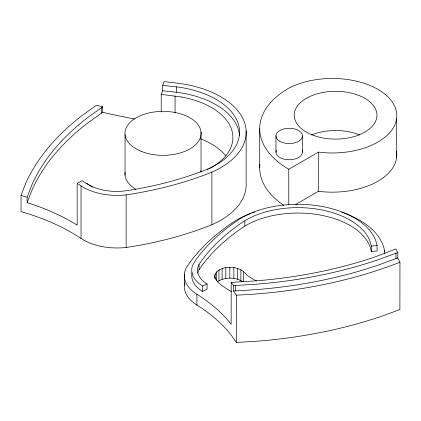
<?xml version="1.0" encoding="UTF-8"?>
<svg xmlns="http://www.w3.org/2000/svg" width="421" height="421" viewBox="0 0 421 421"><rect width="100%" height="100%" fill="white"/><g stroke="black" fill="none" stroke-linecap="round" stroke-linejoin="round"><path stroke-width="0.63" d="M184.298 285.275L184.309 274.46M196.902 294.247A192.502 111.007 0.1 0 1 228.924 321.512L231.145 324.302L231.192 282.391L256.289 280.844A321.597 185.45 0.1 0 0 374.727 257.015L396.003 248.932L397.756 252.568L397.75 257.978L399.95 262.241L399.897 309.561L381.4 316.324A334.842 193.086 0.1 0 1 258.084 341.136L236.297 342.478A192.502 111.007 0.1 0 0 201.122 307.809L196.891 305.062L196.902 294.247A47.741 27.528 0.1 0 1 186.44 267.382A266.014 153.397 0.1 0 1 235.239 220.836A86.879 50.099 0.1 0 1 251.084 213.315M197.802 273.055A34.49 19.887 0.1 0 1 198.317 271.345L199.033 269.793L199.038 264.383L201.601 260.688A252.774 145.766 0.1 0 1 240.307 223.772L244.869 220.693A73.612 42.447 0.1 0 1 318.534 209.332A73.612 42.447 0.1 0 1 370.196 241.743L371.364 246.075L371.359 251.479L377.084 250.979L377.09 245.569L375.895 241.08A79.416 45.794 0.1 0 0 320.139 206.122A79.416 45.794 0.1 0 0 240.659 218.388L235.844 221.635A258.568 149.102 0.1 0 0 196.254 259.399L192.66 265.219A40.284 23.229 0.1 0 0 200.122 284.38L202.601 286.075L202.59 291.485L207.021 289.332L207.027 283.928L204.711 282.344A34.49 19.887 0.1 0 1 198.323 265.935L199.038 264.383M214.626 277.628C214.042 271.503 220.751 268.414 225.845 267.609C233.56 266.314 242.086 268.572 246.869 275.102A64.05 36.932 0.1 0 0 256.478 280.939M215.078 279.128L215.084 274.039M216.552 280.775L216.562 271.866M217.51 281.933L218.957 280.807L218.967 269.993M218.957 280.807L222.12 279.355L222.135 268.54M222.12 279.355L225.83 278.423L225.845 267.609M225.83 278.423L229.834 278.081L229.85 267.267M236.297 342.478L236.349 295.163L233.56 291.011L233.571 285.606L231.192 282.391M242.396 281.686L240.88 280.591L237.628 279.202L233.86 278.344L233.871 267.53M235.55 290.89L235.555 285.485M237.628 279.202L237.639 268.387M240.88 280.591L240.896 269.777M243.406 281.781L243.417 271.603M199.033 269.793L201.596 266.093A252.774 145.766 0.1 0 1 240.302 229.177L244.864 226.103L244.869 220.693M384.441 251.605L384.447 250.332A86.879 50.099 0.1 0 0 341.699 212.221M233.56 291.011L257.094 289.564A327.391 188.792 0.1 0 0 377.669 265.298L395.956 258.615L395.961 253.205L397.756 252.568M162.695 85.374L164.048 81.632L178.03 83.237A86.879 50.157 0 0 1 244.154 121.437A86.879 50.157 0 0 1 211.9 172.136L211.905 224.714A266.014 153.581 0 0 1 126.153 247.474A47.741 27.56 0 0 1 81.043 238.449A192.502 111.139 0 0 0 21.05 211.637L21.05 195.423L25.839 183.077A334.842 193.318 0 0 1 82.616 115.138L96.372 105.287L102.713 106.85L102.713 112.254L87.905 122.843A328.217 189.497 0 0 0 32.254 189.439L27.128 202.654L32.259 204.311A192.502 111.139 0 0 1 76.796 224.903L77.159 225.114L77.159 183.34L82.079 180.672L88.515 184.756A41.116 23.739 0 0 0 121.353 191.323L131.931 189.903A259.394 149.76 0 0 0 201.727 171.379L207.911 168.963A80.258 46.336 0 0 0 237.681 122.127A80.258 46.336 0 0 0 176.552 86.852L162.695 85.374L162.695 90.778L161.217 94.388L161.217 111.975M27.128 202.654L27.128 197.249L32.254 184.035A328.217 189.497 0 0 1 87.905 117.438L102.713 106.85M288.785 169.253L318.46 152.118A64.539 37.258 0 0 0 394.598 106.076A64.539 37.258 0 0 0 288.785 88.184A99.288 57.324 0 0 0 288.785 169.253L288.785 204.517M295.505 204.559L318.46 191.302A64.539 37.258 0 0 0 396.529 151.513M202.601 286.075L207.027 283.928M395.961 253.205L377.674 259.894A327.391 188.792 0.1 0 1 257.099 284.154L233.571 285.606M395.956 258.615L397.75 257.978M371.364 246.075L377.09 245.569M229.834 278.081L233.86 278.344M162.695 90.778L176.552 92.252L176.552 86.847M181.909 97.051L161.217 94.388M102.713 112.254L102.929 112.307A360.665 208.227 0 0 0 134.609 118.917M21.05 195.423L27.128 197.249M231.376 291.653C225.261 287.622 216.852 283.859 214.626 276.355M92.657 187.129L86.516 183.23M77.159 183.34L81.043 185.871A47.741 27.56 0 0 0 126.153 194.891A266.014 153.581 0 0 0 211.9 172.136M202.59 291.485L200.117 289.79A40.284 23.229 0.1 0 1 192.055 272.624M371.359 251.479L370.206 247.148A73.612 42.447 0.1 0 0 318.529 214.742A73.612 42.447 0.1 0 0 244.859 226.103M396.593 118.685L396.593 157.864M318.46 152.118L318.46 191.302M302.441 135.904L302.441 152.118M275.965 135.904L275.965 152.118M259.704 128.715L259.704 167.9M246.153 130.857L246.153 183.44A86.879 50.157 0 0 1 211.905 224.714M207.911 168.963L207.911 170.168M201.028 132.02L201.028 171.9M175.073 95.983L175.073 112.917M126.153 194.891L126.153 247.474M125.048 134.683L125.048 175.22M101.524 107.687L101.524 113.091M81.043 185.871L81.043 238.449M384.883 253.847A360.665 207.979 0.1 0 1 384.447 250.332M252.826 212.689A86.879 50.099 0.1 0 1 254.594 212.084M196.891 305.062A47.741 27.528 0.1 0 1 184.651 282.88M399.95 262.241A334.842 193.086 0.1 0 1 236.349 295.163M135.746 189.203A38.058 21.976 0 0 1 125.069 172.347M200.728 170.837A38.058 21.976 0 0 1 200.954 171.978M283.812 205.343A99.288 57.324 0 0 1 259.915 164.153M311.493 134.978A41.369 23.886 0 0 1 359.687 134.978M302.189 150.629A13.24 7.641 0 0 1 288.774 159.759A13.24 7.641 0 0 1 276.418 150.144M200.643 138.819A73.612 42.5 0 0 1 225.861 155.823M181.898 97.062A73.612 42.5 0 0 1 209.221 168.747M176.552 92.262A80.258 46.336 0 0 1 239.496 135.625M141.74 151.565A38.058 21.976 0 0 0 201.001 134.894A38.058 21.976 0 0 0 146.366 113.596A38.058 21.976 0 0 0 141.74 151.565M314.903 135.894A41.369 23.886 0 0 0 376.958 115.207A41.369 23.886 0 0 0 314.903 94.52A41.369 23.886 0 0 0 314.903 135.894M279.844 141.309A13.24 7.641 0 0 0 301.994 137.883A13.24 7.641 0 0 0 285.78 128.526A13.24 7.641 0 0 0 279.844 141.309"/></g></svg>
